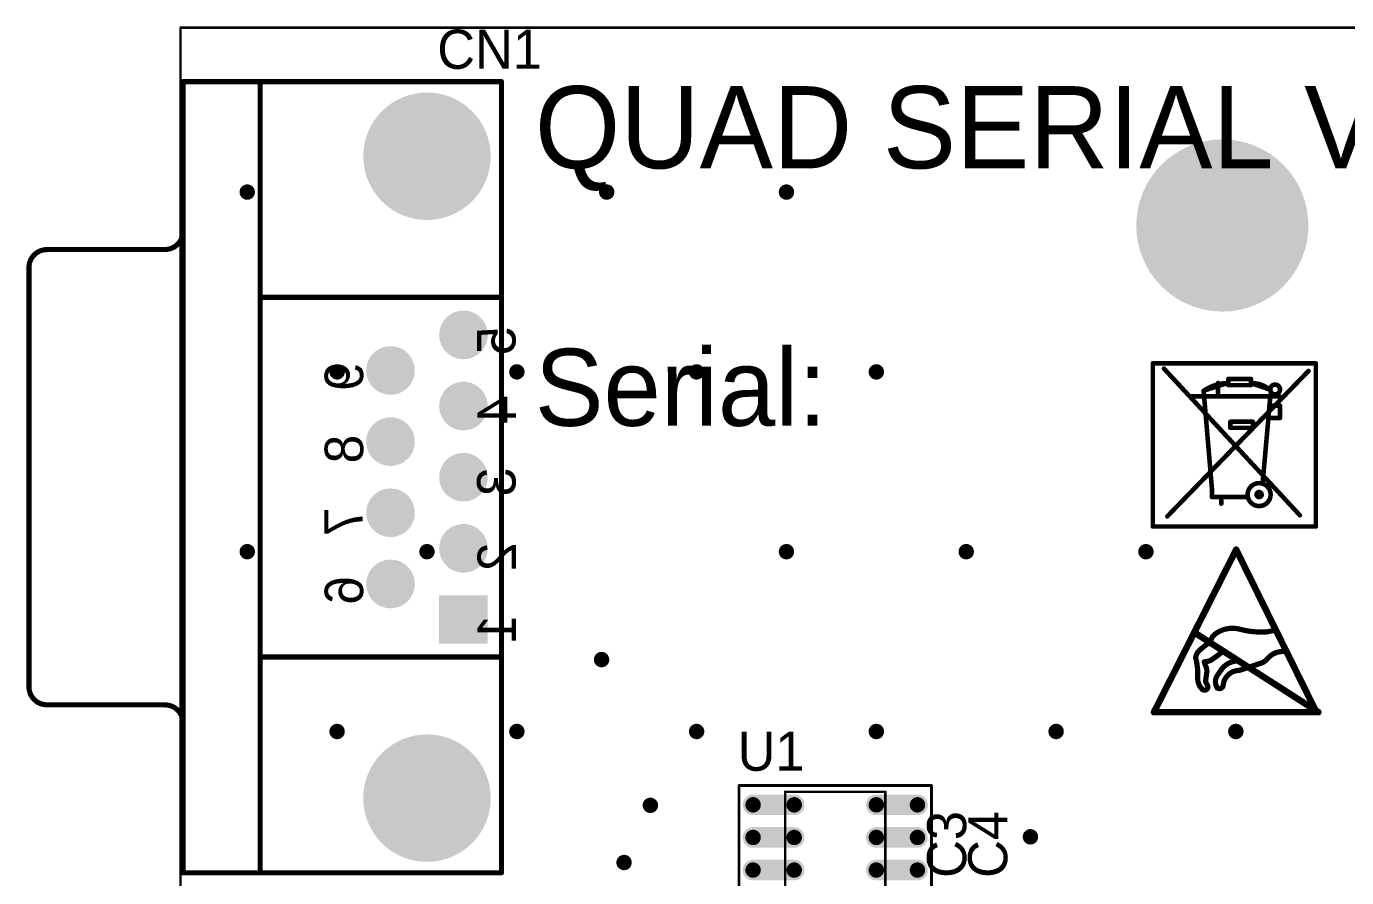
# Model space of a CAD drawing. Header units: millimetres. Extents: x 19 to 153, y 25 to 125.
# Drawn here: x 19.4 to 70.8, y 92.3 to 125.5 of the extents above; entities that cross this region are included whole.
import ezdxf

# ---------------------------------------------------------------- set-up
doc = ezdxf.new("R2010")
doc.units = ezdxf.units.MM
for name, color, linetype in [('BottomOverlay', 54, 'Continuous'), ('BottomSolder', 6, 'Continuous'), ('KeepOutLayer', 6, 'Continuous'), ('Mechanical13', 56, 'Continuous'), ('Mechanical15', 56, 'Continuous'), ('MultiLayer', 9, 'Continuous'), ('PadHoleLayer', 156, 'Continuous'), ('TopOverlay', 2, 'Continuous'), ('TopPaste', 8, 'Continuous'), ('TopSolder', 216, 'Continuous'), ('ViaHoleLayer', 16, 'Continuous')]:
    doc.layers.add(name, color=color, linetype=linetype)

# ---------------------------------------------------------------- blocks, each defined once
blk = doc.blocks.new('F____M3_2')
at = {"layer": 'BottomSolder', "const_width": 3.352}
blk.add_lwpolyline([(-1.676, 0, 1), (1.676, 0, 1)], format="xyb", close=True, dxfattribs=at)
at = {"layer": 'MultiLayer', "const_width": 3.25}
blk.add_lwpolyline([(-1.625, 0, 1), (1.625, 0, 1)], format="xyb", close=True, dxfattribs=at)
at = {"layer": 'PadHoleLayer', "const_width": 1.5}
blk.add_lwpolyline([(-0.75, 0, 1), (0.75, 0, 1)], format="xyb", close=True, dxfattribs=at)
at = {"layer": 'TopSolder', "const_width": 3.352}
blk.add_lwpolyline([(-1.676, 0, 1), (1.676, 0, 1)], format="xyb", close=True, dxfattribs=at)
blk = doc.blocks.new('SOIC_16N_23')
at = {"layer": 'Mechanical13', "const_width": 0.1}
for points in [[(-1.95, 4.95), (-1.95, -4.95)], [(1.95, 4.95), (-1.95, 4.95)], [(1.95, 4.95), (1.95, -4.95)], [(1.95, -4.95), (-1.95, -4.95)]]:
    blk.add_lwpolyline(points, dxfattribs=at)
at = {"layer": 'Mechanical13', "const_width": 0.05}
for points in [[(-1.975, 4.95, 1), (-1.925, 4.95, 1)], [(-1.975, 4.95, 1), (-1.925, 4.95, 1)], [(1.925, 4.95, 1), (1.975, 4.95, 1)], [(1.925, 4.95, 1), (1.975, 4.95, 1)], [(-1.975, -4.95, 1), (-1.925, -4.95, 1)], [(-1.975, -4.95, 1), (-1.925, -4.95, 1)], [(1.925, -4.95, 1), (1.975, -4.95, 1)], [(1.925, -4.95, 1), (1.975, -4.95, 1)]]:
    blk.add_lwpolyline(points, format="xyb", close=True, dxfattribs=at)
at = {"layer": 'Mechanical15', "const_width": 0.1}
for points in [[(-3.75, 5.2), (-3.75, -5.2)], [(3.75, 5.2), (-3.75, 5.2)], [(3.75, 5.2), (3.75, -5.2)], [(0, 0.5), (0, -0.5)], [(0.5, 0), (-0.5, 0)], [(3.75, -5.2), (-3.75, -5.2)]]:
    blk.add_lwpolyline(points, dxfattribs=at)
at = {"layer": 'Mechanical15', "const_width": 0.05}
for points in [[(-3.775, 5.2, 1), (-3.725, 5.2, 1)], [(-3.775, 5.2, 1), (-3.725, 5.2, 1)], [(3.725, 5.2, 1), (3.775, 5.2, 1)], [(3.725, 5.2, 1), (3.775, 5.2, 1)], [(-0.025, 0.5, 1), (0.025, 0.5, 1)], [(-0.525, 0, 1), (-0.475, 0, 1)], [(0.475, 0, 1), (0.525, 0, 1)], [(-0.025, -0.5, 1), (0.025, -0.5, 1)], [(-3.775, -5.2, 1), (-3.725, -5.2, 1)], [(-3.775, -5.2, 1), (-3.725, -5.2, 1)], [(3.725, -5.2, 1), (3.775, -5.2, 1)], [(3.725, -5.2, 1), (3.775, -5.2, 1)]]:
    blk.add_lwpolyline(points, format="xyb", close=True, dxfattribs=at)
at = {"layer": 'TopOverlay', "const_width": 0.1}
for points in [[(-3.204, 5.193), (-3.745, 4.652)], [(3.744, 5.193), (-3.204, 5.193)], [(3.744, 5.193), (3.744, -5.194)], [(-3.745, 4.652), (-3.745, -5.194)], [(3.744, -5.194), (-3.745, -5.194)]]:
    blk.add_lwpolyline(points, dxfattribs=at)
at = {"layer": 'TopOverlay', "const_width": 0.05}
for points in [[(-3.229, 5.193, 1), (-3.179, 5.193, 1)], [(-3.229, 5.193, 1), (-3.179, 5.193, 1)], [(3.719, 5.193, 1), (3.769, 5.193, 1)], [(3.719, 5.193, 1), (3.769, 5.193, 1)], [(-3.77, 4.652, 1), (-3.72, 4.652, 1)], [(-3.77, 4.652, 1), (-3.72, 4.652, 1)], [(-3.77, -5.194, 1), (-3.72, -5.194, 1)], [(-3.77, -5.194, 1), (-3.72, -5.194, 1)], [(3.719, -5.194, 1), (3.769, -5.194, 1)], [(3.719, -5.194, 1), (3.769, -5.194, 1)]]:
    blk.add_lwpolyline(points, format="xyb", close=True, dxfattribs=at)
at = {"layer": 'TopPaste', "const_width": 0.6}
for points in [[(-3.2, 4.445), (-1.6, 4.445)], [(1.6, 4.445), (3.2, 4.445)], [(-3.2, 3.175), (-1.6, 3.175)], [(1.6, 3.175), (3.2, 3.175)], [(-3.2, 1.905), (-1.6, 1.905)], [(1.6, 1.905), (3.2, 1.905)], [(-3.2, 0.635), (-1.6, 0.635)], [(1.6, 0.635), (3.2, 0.635)], [(-3.2, -0.635), (-1.6, -0.635)], [(1.6, -0.635), (3.2, -0.635)], [(-3.2, -1.905), (-1.6, -1.905)], [(1.6, -1.905), (3.2, -1.905)], [(-3.2, -3.175), (-1.6, -3.175)], [(1.6, -3.175), (3.2, -3.175)], [(-3.2, -4.445), (-1.6, -4.445)], [(1.6, -4.445), (3.2, -4.445)]]:
    blk.add_lwpolyline(points, dxfattribs=at)
at = {"layer": 'TopPaste', "const_width": 0.3}
for points in [[(-3.35, 4.445, 1), (-3.05, 4.445, 1)], [(-1.75, 4.445, 1), (-1.45, 4.445, 1)], [(1.45, 4.445, 1), (1.75, 4.445, 1)], [(3.05, 4.445, 1), (3.35, 4.445, 1)], [(-3.35, 3.175, 1), (-3.05, 3.175, 1)], [(-1.75, 3.175, 1), (-1.45, 3.175, 1)], [(1.45, 3.175, 1), (1.75, 3.175, 1)], [(3.05, 3.175, 1), (3.35, 3.175, 1)], [(-3.35, 1.905, 1), (-3.05, 1.905, 1)], [(-1.75, 1.905, 1), (-1.45, 1.905, 1)], [(1.45, 1.905, 1), (1.75, 1.905, 1)], [(3.05, 1.905, 1), (3.35, 1.905, 1)], [(-3.35, 0.635, 1), (-3.05, 0.635, 1)], [(-1.75, 0.635, 1), (-1.45, 0.635, 1)], [(1.45, 0.635, 1), (1.75, 0.635, 1)], [(3.05, 0.635, 1), (3.35, 0.635, 1)], [(-3.35, -0.635, 1), (-3.05, -0.635, 1)], [(-1.75, -0.635, 1), (-1.45, -0.635, 1)], [(1.45, -0.635, 1), (1.75, -0.635, 1)], [(3.05, -0.635, 1), (3.35, -0.635, 1)], [(-3.35, -1.905, 1), (-3.05, -1.905, 1)], [(-1.75, -1.905, 1), (-1.45, -1.905, 1)], [(1.45, -1.905, 1), (1.75, -1.905, 1)], [(3.05, -1.905, 1), (3.35, -1.905, 1)], [(-3.35, -3.175, 1), (-3.05, -3.175, 1)], [(-1.75, -3.175, 1), (-1.45, -3.175, 1)], [(1.45, -3.175, 1), (1.75, -3.175, 1)], [(3.05, -3.175, 1), (3.35, -3.175, 1)], [(-3.35, -4.445, 1), (-3.05, -4.445, 1)], [(-1.75, -4.445, 1), (-1.45, -4.445, 1)], [(1.45, -4.445, 1), (1.75, -4.445, 1)], [(3.05, -4.445, 1), (3.35, -4.445, 1)]]:
    blk.add_lwpolyline(points, format="xyb", close=True, dxfattribs=at)
at = {"layer": 'TopSolder', "const_width": 0.803}
for points in [[(-3.2, 4.445), (-1.6, 4.445)], [(1.6, 4.445), (3.2, 4.445)], [(-3.2, 3.175), (-1.6, 3.175)], [(1.6, 3.175), (3.2, 3.175)], [(-3.2, 1.905), (-1.6, 1.905)], [(1.6, 1.905), (3.2, 1.905)], [(-3.2, 0.635), (-1.6, 0.635)], [(1.6, 0.635), (3.2, 0.635)], [(-3.2, -0.635), (-1.6, -0.635)], [(1.6, -0.635), (3.2, -0.635)], [(-3.2, -1.905), (-1.6, -1.905)], [(1.6, -1.905), (3.2, -1.905)], [(-3.2, -3.175), (-1.6, -3.175)], [(1.6, -3.175), (3.2, -3.175)], [(-3.2, -4.445), (-1.6, -4.445)], [(1.6, -4.445), (3.2, -4.445)]]:
    blk.add_lwpolyline(points, dxfattribs=at)
at = {"layer": 'TopSolder', "const_width": 0.402}
for points in [[(-3.401, 4.445, 1), (-2.999, 4.445, 1)], [(-1.801, 4.445, 1), (-1.399, 4.445, 1)], [(1.399, 4.445, 1), (1.801, 4.445, 1)], [(2.999, 4.445, 1), (3.401, 4.445, 1)], [(-3.401, 3.175, 1), (-2.999, 3.175, 1)], [(-1.801, 3.175, 1), (-1.399, 3.175, 1)], [(1.399, 3.175, 1), (1.801, 3.175, 1)], [(2.999, 3.175, 1), (3.401, 3.175, 1)], [(-3.401, 1.905, 1), (-2.999, 1.905, 1)], [(-1.801, 1.905, 1), (-1.399, 1.905, 1)], [(1.399, 1.905, 1), (1.801, 1.905, 1)], [(2.999, 1.905, 1), (3.401, 1.905, 1)], [(-3.401, 0.635, 1), (-2.999, 0.635, 1)], [(-1.801, 0.635, 1), (-1.399, 0.635, 1)], [(1.399, 0.635, 1), (1.801, 0.635, 1)], [(2.999, 0.635, 1), (3.401, 0.635, 1)], [(-3.401, -0.635, 1), (-2.999, -0.635, 1)], [(-1.801, -0.635, 1), (-1.399, -0.635, 1)], [(1.399, -0.635, 1), (1.801, -0.635, 1)], [(2.999, -0.635, 1), (3.401, -0.635, 1)], [(-3.401, -1.905, 1), (-2.999, -1.905, 1)], [(-1.801, -1.905, 1), (-1.399, -1.905, 1)], [(1.399, -1.905, 1), (1.801, -1.905, 1)], [(2.999, -1.905, 1), (3.401, -1.905, 1)], [(-3.401, -3.175, 1), (-2.999, -3.175, 1)], [(-1.801, -3.175, 1), (-1.399, -3.175, 1)], [(1.399, -3.175, 1), (1.801, -3.175, 1)], [(2.999, -3.175, 1), (3.401, -3.175, 1)], [(-3.401, -4.445, 1), (-2.999, -4.445, 1)], [(-1.801, -4.445, 1), (-1.399, -4.445, 1)], [(1.399, -4.445, 1), (1.801, -4.445, 1)], [(2.999, -4.445, 1), (3.401, -4.445, 1)]]:
    blk.add_lwpolyline(points, format="xyb", close=True, dxfattribs=at)
blk = doc.blocks.new('CONN_DB9_F_H_49')
at = {"layer": 'BottomSolder'}
for points, const_width in [([(-13.736, 0, 1), (-11.254, 0, 1)], 2.482), ([(-4.628, 1.42, 1), (-3.682, 1.42, 1)], 0.947), ([(-1.858, 1.42, 1), (-0.912, 1.42, 1)], 0.947), ([(0.912, 1.42, 1), (1.858, 1.42, 1)], 0.947), ([(3.682, 1.42, 1), (4.628, 1.42, 1)], 0.947), ([(11.254, 0, 1), (13.736, 0, 1)], 2.482), ([(-3.243, -1.42, 1), (-2.297, -1.42, 1)], 0.947), ([(-0.473, -1.42, 1), (0.473, -1.42, 1)], 0.947), ([(2.297, -1.42, 1), (3.243, -1.42, 1)], 0.947), ([(5.067, -1.42, 1), (6.013, -1.42, 1)], 0.947)]:
    blk.add_lwpolyline(points, format="xyb", close=True, dxfattribs=dict(at, const_width=const_width))
blk.add_solid([(-4.593, -2.367), (-4.593, -0.473), (-6.487, -2.367), (-6.487, -0.473)], dxfattribs=at)
at = {"layer": 'Mechanical13', "const_width": 0.1}
for points in [[(-8.866, 14.9, -0.414214), (-8.28, 15.486)], [(8.164, 15.486, -0.414214), (8.852, 14.798)], [(9.607, 9.497, -0.414214), (8.853, 10.251)], [(-8.866, 10.152, -0.414214), (-9.522, 9.496)]]:
    blk.add_lwpolyline(points, format="xyb", dxfattribs=at)
for points in [[(-8.28, 15.486), (8.164, 15.486)], [(-8.866, 14.9), (-8.866, 10.163)], [(8.852, 14.798), (8.852, 10.253)], [(-15.386, 9.496), (15.407, 9.496)], [(-15.386, 9.496), (-15.386, 6.497)], [(15.407, 9.496), (15.407, -2.896)], [(-15.386, 6.497), (-15.386, -2.896)], [(-15.386, 6.497), (15.406, 6.497)], [(-6.997, 6.496), (-6.997, -2.896)], [(7.015, 6.498), (7.015, -2.895)], [(-15.386, -2.896), (15.407, -2.896)]]:
    blk.add_lwpolyline(points, dxfattribs=at)
at = {"layer": 'Mechanical13', "const_width": 0.05}
for points in [[(-8.305, 15.486, 1), (-8.255, 15.486, 1)], [(-8.305, 15.486, 1), (-8.255, 15.486, 1)], [(8.139, 15.486, 1), (8.189, 15.486, 1)], [(8.139, 15.486, 1), (8.189, 15.486, 1)], [(-8.891, 14.9, 1), (-8.841, 14.9, 1)], [(-8.891, 14.9, 1), (-8.841, 14.9, 1)], [(8.827, 14.798, 1), (8.877, 14.798, 1)], [(8.827, 14.798, 1), (8.877, 14.798, 1)], [(8.827, 10.253, 1), (8.877, 10.253, 1)], [(8.828, 10.251, 1), (8.878, 10.251, 1)], [(-8.891, 10.163, 1), (-8.841, 10.163, 1)], [(-8.891, 10.152, 1), (-8.841, 10.152, 1)], [(-15.411, 9.496, 1), (-15.361, 9.496, 1)], [(-15.411, 9.496, 1), (-15.361, 9.496, 1)], [(-9.547, 9.496, 1), (-9.497, 9.496, 1)], [(9.582, 9.497, 1), (9.632, 9.497, 1)], [(15.382, 9.496, 1), (15.432, 9.496, 1)], [(15.382, 9.496, 1), (15.432, 9.496, 1)], [(-15.411, 6.497, 1), (-15.361, 6.497, 1)], [(-15.411, 6.497, 1), (-15.361, 6.497, 1)], [(-15.411, 6.497, 1), (-15.361, 6.497, 1)], [(-7.022, 6.496, 1), (-6.972, 6.496, 1)], [(6.99, 6.498, 1), (7.04, 6.498, 1)], [(15.381, 6.497, 1), (15.431, 6.497, 1)], [(-15.411, -2.896, 1), (-15.361, -2.896, 1)], [(-15.411, -2.896, 1), (-15.361, -2.896, 1)], [(-7.022, -2.896, 1), (-6.972, -2.896, 1)], [(6.99, -2.895, 1), (7.04, -2.895, 1)], [(15.382, -2.896, 1), (15.432, -2.896, 1)], [(15.382, -2.896, 1), (15.432, -2.896, 1)]]:
    blk.add_lwpolyline(points, format="xyb", close=True, dxfattribs=at)
at = {"layer": 'MultiLayer'}
for points, const_width in [([(-13.685, 0, 1), (-11.305, 0, 1)], 2.38), ([(-4.577, 1.42, 1), (-3.733, 1.42, 1)], 0.845), ([(-1.807, 1.42, 1), (-0.963, 1.42, 1)], 0.845), ([(0.963, 1.42, 1), (1.807, 1.42, 1)], 0.845), ([(3.733, 1.42, 1), (4.577, 1.42, 1)], 0.845), ([(11.305, 0, 1), (13.685, 0, 1)], 2.38), ([(-3.192, -1.42, 1), (-2.348, -1.42, 1)], 0.845), ([(-0.422, -1.42, 1), (0.422, -1.42, 1)], 0.845), ([(2.348, -1.42, 1), (3.192, -1.42, 1)], 0.845), ([(5.118, -1.42, 1), (5.962, -1.42, 1)], 0.845)]:
    blk.add_lwpolyline(points, format="xyb", close=True, dxfattribs=dict(at, const_width=const_width))
blk.add_solid([(-4.695, -2.265), (-4.695, -0.575), (-6.385, -2.265), (-6.385, -0.575)], dxfattribs=at)
at = {"layer": 'PadHoleLayer'}
for points, const_width in [([(-13.31, 0, 1), (-11.68, 0, 1)], 1.63), ([(-4.427, 1.42, 1), (-3.883, 1.42, 1)], 0.545), ([(-1.657, 1.42, 1), (-1.113, 1.42, 1)], 0.545), ([(1.113, 1.42, 1), (1.657, 1.42, 1)], 0.545), ([(3.883, 1.42, 1), (4.427, 1.42, 1)], 0.545), ([(11.68, 0, 1), (13.31, 0, 1)], 1.63), ([(-5.812, -1.42, 1), (-5.268, -1.42, 1)], 0.545), ([(-3.042, -1.42, 1), (-2.498, -1.42, 1)], 0.545), ([(-0.272, -1.42, 1), (0.272, -1.42, 1)], 0.545), ([(2.498, -1.42, 1), (3.042, -1.42, 1)], 0.545), ([(5.268, -1.42, 1), (5.812, -1.42, 1)], 0.545)]:
    blk.add_lwpolyline(points, format="xyb", close=True, dxfattribs=dict(at, const_width=const_width))
at = {"layer": 'TopOverlay', "const_width": 0.2}
for points in [[(-8.86, 14.805, -0.414214), (-8.165, 15.5)], [(8.165, 15.5, -0.414214), (8.86, 14.805)], [(-8.865, 10.2, -0.414214), (-9.56, 9.505)], [(9.56, 9.505, -0.414214), (8.865, 10.2)]]:
    blk.add_lwpolyline(points, format="xyb", dxfattribs=at)
for points in [[(-8.165, 15.5), (8.165, 15.5)], [(-8.865, 14.8), (-8.865, 10.2)], [(8.865, 14.8), (8.865, 10.2)], [(-15.4, 9.5), (-15.4, -2.9)], [(-15.4, 9.5), (15.4, 9.5)], [(15.4, 9.5), (15.4, -2.9)], [(-15.4, 6.5), (15.4, 6.5)], [(-7, 6.5), (-7, -2.9)], [(7, 6.5), (7, -2.9)], [(-15.4, -2.9), (15.4, -2.9)]]:
    blk.add_lwpolyline(points, dxfattribs=at)
at = {"layer": 'TopOverlay', "const_width": 0.1}
for points in [[(-8.215, 15.5, 1), (-8.115, 15.5, 1)], [(-8.215, 15.5, 1), (-8.115, 15.5, 1)], [(8.115, 15.5, 1), (8.215, 15.5, 1)], [(8.115, 15.5, 1), (8.215, 15.5, 1)], [(-8.915, 14.8, 1), (-8.815, 14.8, 1)], [(-8.91, 14.805, 1), (-8.81, 14.805, 1)], [(8.81, 14.805, 1), (8.91, 14.805, 1)], [(8.815, 14.8, 1), (8.915, 14.8, 1)], [(-8.915, 10.2, 1), (-8.815, 10.2, 1)], [(-8.915, 10.2, 1), (-8.815, 10.2, 1)], [(8.815, 10.2, 1), (8.915, 10.2, 1)], [(8.815, 10.2, 1), (8.915, 10.2, 1)], [(-15.45, 9.5, 1), (-15.35, 9.5, 1)], [(-15.45, 9.5, 1), (-15.35, 9.5, 1)], [(-9.61, 9.505, 1), (-9.51, 9.505, 1)], [(9.51, 9.505, 1), (9.61, 9.505, 1)], [(15.35, 9.5, 1), (15.45, 9.5, 1)], [(15.35, 9.5, 1), (15.45, 9.5, 1)], [(-15.45, 6.5, 1), (-15.35, 6.5, 1)], [(-7.05, 6.5, 1), (-6.95, 6.5, 1)], [(6.95, 6.5, 1), (7.05, 6.5, 1)], [(15.35, 6.5, 1), (15.45, 6.5, 1)], [(-15.45, -2.9, 1), (-15.35, -2.9, 1)], [(-15.45, -2.9, 1), (-15.35, -2.9, 1)], [(-7.05, -2.9, 1), (-6.95, -2.9, 1)], [(6.95, -2.9, 1), (7.05, -2.9, 1)], [(15.35, -2.9, 1), (15.45, -2.9, 1)], [(15.35, -2.9, 1), (15.45, -2.9, 1)]]:
    blk.add_lwpolyline(points, format="xyb", close=True, dxfattribs=at)
at = {"layer": 'TopSolder'}
for points, const_width in [([(-13.736, 0, 1), (-11.254, 0, 1)], 2.482), ([(-4.628, 1.42, 1), (-3.682, 1.42, 1)], 0.947), ([(-1.858, 1.42, 1), (-0.912, 1.42, 1)], 0.947), ([(0.912, 1.42, 1), (1.858, 1.42, 1)], 0.947), ([(3.682, 1.42, 1), (4.628, 1.42, 1)], 0.947), ([(11.254, 0, 1), (13.736, 0, 1)], 2.482), ([(-3.243, -1.42, 1), (-2.297, -1.42, 1)], 0.947), ([(-0.473, -1.42, 1), (0.473, -1.42, 1)], 0.947), ([(2.297, -1.42, 1), (3.243, -1.42, 1)], 0.947), ([(5.067, -1.42, 1), (6.013, -1.42, 1)], 0.947)]:
    blk.add_lwpolyline(points, format="xyb", close=True, dxfattribs=dict(at, const_width=const_width))
blk.add_solid([(-4.593, -2.367), (-4.593, -0.473), (-6.487, -2.367), (-6.487, -0.473)], dxfattribs=at)
at = {"layer": 'BottomOverlay', "text_generation_flag": 2}
for s, p in [('6', (-3.844, 2.484)), ('7', (-1.178, 2.501)), ('8', (1.653, 2.484)), ('9', (4.484, 2.484)), ('1', (-5.352, -3.467)), ('2', (-2.542, -3.467)), ('3', (0.372, -3.45)), ('4', (3.182, -3.467)), ('5', (5.868, -3.45))]:
    blk.add_text(s, height=1.5, dxfattribs=at).set_placement(p)

msp = doc.modelspace()

# ---------------------------------------------------------------- linework, layer by layer
at = {"layer": 'KeepOutLayer', "const_width": 0.1}
for points in [[(25.4, 125.4), (103.4, 125.4)], [(25.4, 25.4), (25.4, 125.4)]]:
    msp.add_lwpolyline(points, dxfattribs=at)
at = {"layer": 'KeepOutLayer', "const_width": 0.05}
msp.add_lwpolyline([(25.375, 125.4, 1), (25.425, 125.4, 1)], format="xyb", close=True, dxfattribs=at)
msp.add_lwpolyline([(25.375, 125.4, 1), (25.425, 125.4, 1)], format="xyb", close=True, dxfattribs=at)
at = {"layer": 'MultiLayer', "const_width": 0.3}
for points in [[(27.85, 119, 1), (28.15, 119, 1)], [(41.85, 119, 1), (42.15, 119, 1)], [(48.85, 119, 1), (49.15, 119, 1)], [(31.35, 112, 1), (31.65, 112, 1)], [(38.35, 112, 1), (38.65, 112, 1)], [(45.35, 112, 1), (45.65, 112, 1)], [(52.35, 112, 1), (52.65, 112, 1)], [(27.85, 105, 1), (28.15, 105, 1)], [(34.85, 105, 1), (35.15, 105, 1)], [(48.85, 105, 1), (49.15, 105, 1)], [(55.85, 105, 1), (56.15, 105, 1)], [(62.85, 105, 1), (63.15, 105, 1)], [(41.65, 100.8, 1), (41.95, 100.8, 1)], [(31.35, 98, 1), (31.65, 98, 1)], [(38.35, 98, 1), (38.65, 98, 1)], [(45.35, 98, 1), (45.65, 98, 1)], [(52.35, 98, 1), (52.65, 98, 1)], [(59.35, 98, 1), (59.65, 98, 1)], [(66.35, 98, 1), (66.65, 98, 1)], [(43.55, 95.125, 1), (43.85, 95.125, 1)], [(58.35, 93.9, 1), (58.65, 93.9, 1)], [(42.525, 92.9, 1), (42.825, 92.9, 1)]]:
    msp.add_lwpolyline(points, format="xyb", close=True, dxfattribs=at)
at = {"layer": 'TopOverlay'}
for points, const_width in [([(63.267, 105.981), (63.267, 112.331)], 0.178), ([(63.267, 112.331), (69.617, 112.331)], 0.178), ([(63.703, 112.125), (68.994, 106.418)], 0.178), ([(63.83, 106.375), (69.329, 112.036)], 0.178), ([(69.617, 105.981), (69.617, 112.331)], 0.178), ([(65.248, 111.267), (66.185, 111.569)], 0.178), ([(65.807, 111.188), (65.807, 111.569)], 0.178), ([(66.208, 111.726), (67.087, 111.726)], 0.178), ([(66.208, 111.483), (66.208, 111.726)], 0.178), ([(66.208, 111.483), (67.087, 111.483)], 0.178), ([(67.087, 111.483), (67.087, 111.726)], 0.178), ([(67.102, 111.556), (67.793, 111.323)], 0.178), ([(64.737, 111.053), (68.186, 111.053)], 0.178), ([(65.248, 111.239), (65.57, 107.441)], 0.178), ([(67.551, 107.756), (67.849, 111.107)], 0.178), ([(67.849, 111.094), (67.849, 111.107)], 0.178), ([(67.849, 111.061), (68.186, 111.053)], 0.178), ([(67.775, 110.205), (67.805, 110.688)], 0.178), ([(67.805, 110.688), (68.22, 110.688)], 0.178), ([(68.22, 110.205), (68.22, 110.688)], 0.178), ([(66.287, 110.058), (67.165, 110.058)], 0.178), ([(66.287, 109.821), (66.287, 110.058)], 0.178), ([(67.165, 109.821), (67.165, 110.058)], 0.178), ([(67.775, 110.205), (68.22, 110.205)], 0.178), ([(66.287, 109.821), (67.165, 109.821)], 0.178), ([(65.57, 107.126), (65.57, 107.441)], 0.178), ([(65.57, 107.126), (66.922, 107.126)], 0.178), ([(65.934, 106.87), (65.934, 106.997)], 0.178), ([(63.267, 105.981), (69.617, 105.981)], 0.178), ([(63.312, 98.754), (66.513, 105.079)], 0.254), ([(63.312, 98.754), (66.513, 105.079)], 0.254), ([(66.513, 105.079), (69.637, 98.754)], 0.254), ([(66.513, 105.079), (69.637, 98.754)], 0.254), ([(64.887, 101.853), (69.713, 98.754)], 0.254), ([(64.887, 101.853), (69.713, 98.754)], 0.254), ([(65.09, 101.167), (65.243, 101.294)], 0.203), ([(65.09, 101.167), (65.243, 101.294)], 0.203), ([(65.243, 101.294), (65.37, 101.396)], 0.203), ([(65.243, 101.294), (65.37, 101.396)], 0.203), ([(64.938, 100.862), (64.938, 100.888)], 0.203), ([(64.938, 100.862), (64.938, 100.888)], 0.203), ([(64.938, 100.862), (64.963, 100.761)], 0.203), ([(64.938, 100.862), (64.963, 100.761)], 0.203), ([(64.963, 100.761), (64.989, 100.608)], 0.203), ([(64.963, 100.761), (64.989, 100.608)], 0.203), ([(65.268, 100.71), (65.42, 100.735)], 0.203), ([(65.268, 100.71), (65.42, 100.735)], 0.203), ([(66.64, 100.38), (67.554, 100.685)], 0.203), ([(66.64, 100.38), (67.554, 100.685)], 0.203), ([(64.989, 100.608), (65.014, 100.405)], 0.203), ([(64.989, 100.608), (65.014, 100.405)], 0.203), ([(65.014, 100.075), (65.014, 100.405)], 0.203), ([(65.014, 100.075), (65.014, 100.405)], 0.203), ([(65.319, 99.948), (65.37, 100.304)], 0.203), ([(65.319, 99.948), (65.37, 100.304)], 0.203), ([(65.319, 99.948), (65.395, 99.796)], 0.203), ([(65.319, 99.948), (65.395, 99.796)], 0.203), ([(65.751, 99.745), (65.776, 99.694)], 0.203), ([(65.751, 99.745), (65.776, 99.694)], 0.203), ([(63.338, 98.754), (69.637, 98.754)], 0.254), ([(63.338, 98.754), (69.637, 98.754)], 0.254)]:
    msp.add_lwpolyline(points, dxfattribs=dict(at, const_width=const_width))
for points, const_width in [([(63.222, 112.331, 1), (63.311, 112.331, 1)], 0.0889), ([(63.222, 112.331, 1), (63.311, 112.331, 1)], 0.0889), ([(63.659, 112.125, 1), (63.748, 112.125, 1)], 0.0889), ([(69.285, 112.036, 1), (69.374, 112.036, 1)], 0.0889), ([(69.572, 112.331, 1), (69.661, 112.331, 1)], 0.0889), ([(69.572, 112.331, 1), (69.661, 112.331, 1)], 0.0889), ([(65.762, 111.569, 1), (65.851, 111.569, 1)], 0.0889), ([(66.141, 111.569, 1), (66.229, 111.569, 1)], 0.0889), ([(66.141, 111.569, 1), (66.229, 111.569, 1)], 0.0889), ([(66.163, 111.726, 1), (66.252, 111.726, 1)], 0.0889), ([(66.163, 111.726, 1), (66.252, 111.726, 1)], 0.0889), ([(66.163, 111.483, 1), (66.252, 111.483, 1)], 0.0889), ([(66.163, 111.483, 1), (66.252, 111.483, 1)], 0.0889), ([(67.042, 111.726, 1), (67.131, 111.726, 1)], 0.0889), ([(67.042, 111.726, 1), (67.131, 111.726, 1)], 0.0889), ([(67.042, 111.483, 1), (67.131, 111.483, 1)], 0.0889), ([(67.042, 111.483, 1), (67.131, 111.483, 1)], 0.0889), ([(67.057, 111.556, 1), (67.146, 111.556, 1)], 0.0889), ([(67.057, 111.556, 1), (67.146, 111.556, 1)], 0.0889), ([(68.22, 111.315, 1), (67.839, 111.315, 1)], 0.178), ([(64.693, 111.053, 1), (64.782, 111.053, 1)], 0.0889), ([(65.203, 111.267, 1), (65.292, 111.267, 1)], 0.0889), ([(65.203, 111.267, 1), (65.292, 111.267, 1)], 0.0889), ([(65.203, 111.239, 1), (65.292, 111.239, 1)], 0.0889), ([(65.762, 111.188, 1), (65.851, 111.188, 1)], 0.0889), ([(67.748, 111.323, 1), (67.837, 111.323, 1)], 0.0889), ([(67.748, 111.323, 1), (67.837, 111.323, 1)], 0.0889), ([(67.794, 111.315, 1), (67.883, 111.315, 1)], 0.0889), ([(67.804, 111.107, 1), (67.893, 111.107, 1)], 0.0889), ([(67.804, 111.107, 1), (67.893, 111.107, 1)], 0.0889), ([(67.804, 111.094, 1), (67.893, 111.094, 1)], 0.0889), ([(67.804, 111.061, 1), (67.893, 111.061, 1)], 0.0889), ([(68.142, 111.053, 1), (68.231, 111.053, 1)], 0.0889), ([(68.142, 111.053, 1), (68.231, 111.053, 1)], 0.0889), ([(68.175, 111.315, 1), (68.264, 111.315, 1)], 0.0889), ([(67.761, 110.688, 1), (67.85, 110.688, 1)], 0.0889), ([(67.761, 110.688, 1), (67.85, 110.688, 1)], 0.0889), ([(68.175, 110.688, 1), (68.264, 110.688, 1)], 0.0889), ([(68.175, 110.688, 1), (68.264, 110.688, 1)], 0.0889), ([(66.242, 110.058, 1), (66.331, 110.058, 1)], 0.0889), ([(66.242, 110.058, 1), (66.331, 110.058, 1)], 0.0889), ([(67.121, 110.058, 1), (67.21, 110.058, 1)], 0.0889), ([(67.121, 110.058, 1), (67.21, 110.058, 1)], 0.0889), ([(67.731, 110.205, 1), (67.819, 110.205, 1)], 0.0889), ([(67.731, 110.205, 1), (67.819, 110.205, 1)], 0.0889), ([(68.175, 110.205, 1), (68.264, 110.205, 1)], 0.0889), ([(68.175, 110.205, 1), (68.264, 110.205, 1)], 0.0889), ([(66.242, 109.821, 1), (66.331, 109.821, 1)], 0.0889), ([(66.242, 109.821, 1), (66.331, 109.821, 1)], 0.0889), ([(67.121, 109.821, 1), (67.21, 109.821, 1)], 0.0889), ([(67.121, 109.821, 1), (67.21, 109.821, 1)], 0.0889), ([(65.526, 107.441, 1), (65.615, 107.441, 1)], 0.0889), ([(65.526, 107.441, 1), (65.615, 107.441, 1)], 0.0889), ([(67.854, 107.223, 1), (66.96, 107.223, 1)], 0.178), ([(67.507, 107.756, 1), (67.596, 107.756, 1)], 0.0889), ([(65.526, 107.126, 1), (65.615, 107.126, 1)], 0.0889), ([(65.526, 107.126, 1), (65.615, 107.126, 1)], 0.0889), ([(65.889, 106.997, 1), (65.978, 106.997, 1)], 0.0889), ([(65.889, 106.87, 1), (65.978, 106.87, 1)], 0.0889), ([(66.877, 107.126, 1), (66.966, 107.126, 1)], 0.0889), ([(66.915, 107.223, 1), (67.004, 107.223, 1)], 0.0889), ([(67.506, 107.223, 1), (67.308, 107.223, 1)], 0.178), ([(67.263, 107.223, 1), (67.352, 107.223, 1)], 0.0889), ([(67.461, 107.223, 1), (67.55, 107.223, 1)], 0.0889), ([(67.809, 107.223, 1), (67.898, 107.223, 1)], 0.0889), ([(63.786, 106.375, 1), (63.875, 106.375, 1)], 0.0889), ([(68.95, 106.418, 1), (69.039, 106.418, 1)], 0.0889), ([(63.222, 105.981, 1), (63.311, 105.981, 1)], 0.0889), ([(63.222, 105.981, 1), (63.311, 105.981, 1)], 0.0889), ([(69.572, 105.981, 1), (69.661, 105.981, 1)], 0.0889), ([(69.572, 105.981, 1), (69.661, 105.981, 1)], 0.0889), ([(66.449, 105.079, 1), (66.576, 105.079, 1)], 0.127), ([(66.449, 105.079, 1), (66.576, 105.079, 1)], 0.127), ([(66.449, 105.079, 1), (66.576, 105.079, 1)], 0.127), ([(66.449, 105.079, 1), (66.576, 105.079, 1)], 0.127), ([(64.824, 101.853, 1), (64.951, 101.853, 1)], 0.127), ([(64.824, 101.853, 1), (64.951, 101.853, 1)], 0.127), ([(65.624, 101.777, 1), (65.725, 101.777, 1)], 0.102), ([(65.624, 101.777, 1), (65.725, 101.777, 1)], 0.102), ([(65.624, 101.777, 1), (65.725, 101.777, 1)], 0.102), ([(65.624, 101.777, 1), (65.725, 101.777, 1)], 0.102), ([(66.614, 101.98, 1), (66.716, 101.98, 1)], 0.102), ([(66.614, 101.98, 1), (66.716, 101.98, 1)], 0.102), ([(66.614, 101.98, 1), (66.716, 101.98, 1)], 0.102), ([(66.614, 101.98, 1), (66.716, 101.98, 1)], 0.102), ([(67.249, 101.878, 1), (67.351, 101.878, 1)], 0.102), ([(67.249, 101.878, 1), (67.351, 101.878, 1)], 0.102), ([(67.249, 101.878, 1), (67.351, 101.878, 1)], 0.102), ([(67.249, 101.878, 1), (67.351, 101.878, 1)], 0.102), ([(67.63, 101.878, 1), (67.732, 101.878, 1)], 0.102), ([(67.63, 101.878, 1), (67.732, 101.878, 1)], 0.102), ([(67.63, 101.878, 1), (67.732, 101.878, 1)], 0.102), ([(67.63, 101.878, 1), (67.732, 101.878, 1)], 0.102), ([(67.783, 101.904, 1), (67.884, 101.904, 1)], 0.102), ([(67.783, 101.904, 1), (67.884, 101.904, 1)], 0.102), ([(67.783, 101.904, 1), (67.884, 101.904, 1)], 0.102), ([(67.783, 101.904, 1), (67.884, 101.904, 1)], 0.102), ([(67.96, 101.929, 1), (68.062, 101.929, 1)], 0.102), ([(67.96, 101.929, 1), (68.062, 101.929, 1)], 0.102), ([(65.192, 101.294, 1), (65.293, 101.294, 1)], 0.102), ([(65.192, 101.294, 1), (65.293, 101.294, 1)], 0.102), ([(65.192, 101.294, 1), (65.293, 101.294, 1)], 0.102), ([(65.192, 101.294, 1), (65.293, 101.294, 1)], 0.102), ([(65.319, 101.396, 1), (65.42, 101.396, 1)], 0.102), ([(65.319, 101.396, 1), (65.42, 101.396, 1)], 0.102), ([(65.319, 101.396, 1), (65.42, 101.396, 1)], 0.102), ([(65.319, 101.396, 1), (65.42, 101.396, 1)], 0.102), ([(65.497, 101.599, 1), (65.598, 101.599, 1)], 0.102), ([(65.497, 101.599, 1), (65.598, 101.599, 1)], 0.102), ([(65.497, 101.599, 1), (65.598, 101.599, 1)], 0.102), ([(65.497, 101.599, 1), (65.598, 101.599, 1)], 0.102), ([(64.887, 100.888, 1), (64.989, 100.888, 1)], 0.102), ([(64.887, 100.888, 1), (64.989, 100.888, 1)], 0.102), ([(64.887, 100.888, 1), (64.989, 100.888, 1)], 0.102), ([(64.887, 100.888, 1), (64.989, 100.888, 1)], 0.102), ([(64.887, 100.862, 1), (64.989, 100.862, 1)], 0.102), ([(64.887, 100.862, 1), (64.989, 100.862, 1)], 0.102), ([(64.887, 100.862, 1), (64.989, 100.862, 1)], 0.102), ([(64.887, 100.862, 1), (64.989, 100.862, 1)], 0.102), ([(64.912, 100.761, 1), (65.014, 100.761, 1)], 0.102), ([(64.912, 100.761, 1), (65.014, 100.761, 1)], 0.102), ([(64.912, 100.761, 1), (65.014, 100.761, 1)], 0.102), ([(64.912, 100.761, 1), (65.014, 100.761, 1)], 0.102), ([(65.039, 101.167, 1), (65.141, 101.167, 1)], 0.102), ([(65.039, 101.167, 1), (65.141, 101.167, 1)], 0.102), ([(65.039, 101.167, 1), (65.141, 101.167, 1)], 0.102), ([(65.039, 101.167, 1), (65.141, 101.167, 1)], 0.102), ([(65.217, 100.71, 1), (65.319, 100.71, 1)], 0.102), ([(65.217, 100.71, 1), (65.319, 100.71, 1)], 0.102), ([(65.217, 100.71, 1), (65.319, 100.71, 1)], 0.102), ([(65.217, 100.71, 1), (65.319, 100.71, 1)], 0.102), ([(65.37, 100.735, 1), (65.471, 100.735, 1)], 0.102), ([(65.37, 100.735, 1), (65.471, 100.735, 1)], 0.102), ([(65.37, 100.735, 1), (65.471, 100.735, 1)], 0.102), ([(65.37, 100.735, 1), (65.471, 100.735, 1)], 0.102), ([(65.497, 100.786, 1), (65.598, 100.786, 1)], 0.102), ([(65.497, 100.786, 1), (65.598, 100.786, 1)], 0.102), ([(65.497, 100.786, 1), (65.598, 100.786, 1)], 0.102), ([(65.497, 100.786, 1), (65.598, 100.786, 1)], 0.102), ([(65.878, 101.066, 1), (65.979, 101.066, 1)], 0.102), ([(65.878, 101.066, 1), (65.979, 101.066, 1)], 0.102), ([(66.411, 100.735, 1), (66.513, 100.735, 1)], 0.102), ([(66.411, 100.735, 1), (66.513, 100.735, 1)], 0.102), ([(67.503, 100.685, 1), (67.605, 100.685, 1)], 0.102), ([(67.503, 100.685, 1), (67.605, 100.685, 1)], 0.102), ([(67.503, 100.685, 1), (67.605, 100.685, 1)], 0.102), ([(67.503, 100.685, 1), (67.605, 100.685, 1)], 0.102), ([(67.681, 100.837, 1), (67.783, 100.837, 1)], 0.102), ([(67.681, 100.837, 1), (67.783, 100.837, 1)], 0.102), ([(67.681, 100.837, 1), (67.783, 100.837, 1)], 0.102), ([(67.681, 100.837, 1), (67.783, 100.837, 1)], 0.102), ([(68.291, 101.116, 1), (68.392, 101.116, 1)], 0.102), ([(68.291, 101.116, 1), (68.392, 101.116, 1)], 0.102), ([(64.938, 100.608, 1), (65.039, 100.608, 1)], 0.102), ([(64.938, 100.608, 1), (65.039, 100.608, 1)], 0.102), ([(64.938, 100.608, 1), (65.039, 100.608, 1)], 0.102), ([(64.938, 100.608, 1), (65.039, 100.608, 1)], 0.102), ([(64.963, 100.405, 1), (65.065, 100.405, 1)], 0.102), ([(64.963, 100.405, 1), (65.065, 100.405, 1)], 0.102), ([(64.963, 100.405, 1), (65.065, 100.405, 1)], 0.102), ([(64.963, 100.405, 1), (65.065, 100.405, 1)], 0.102), ([(65.293, 100.507, 1), (65.395, 100.507, 1)], 0.102), ([(65.293, 100.507, 1), (65.395, 100.507, 1)], 0.102), ([(65.294, 100.507, 1), (65.395, 100.507, 1)], 0.102), ([(65.294, 100.507, 1), (65.395, 100.507, 1)], 0.102), ([(65.319, 100.304, 1), (65.42, 100.304, 1)], 0.102), ([(65.319, 100.304, 1), (65.42, 100.304, 1)], 0.102), ([(65.319, 100.304, 1), (65.421, 100.304, 1)], 0.102), ([(65.319, 100.304, 1), (65.421, 100.304, 1)], 0.102), ([(65.725, 100.177, 1), (65.827, 100.177, 1)], 0.102), ([(65.725, 100.177, 1), (65.827, 100.177, 1)], 0.102), ([(65.725, 100.177, 1), (65.827, 100.177, 1)], 0.102), ([(65.725, 100.177, 1), (65.827, 100.177, 1)], 0.102), ([(65.903, 100.431, 1), (66.005, 100.431, 1)], 0.102), ([(65.903, 100.431, 1), (66.005, 100.431, 1)], 0.102), ([(65.903, 100.431, 1), (66.005, 100.431, 1)], 0.102), ([(65.903, 100.431, 1), (66.005, 100.431, 1)], 0.102), ([(66.589, 100.38, 1), (66.69, 100.38, 1)], 0.102), ([(66.589, 100.38, 1), (66.69, 100.38, 1)], 0.102), ([(66.589, 100.38, 1), (66.69, 100.38, 1)], 0.102), ([(66.589, 100.38, 1), (66.69, 100.38, 1)], 0.102), ([(64.963, 100.075, 1), (65.065, 100.075, 1)], 0.102), ([(64.963, 100.075, 1), (65.065, 100.075, 1)], 0.102), ([(64.963, 100.075, 1), (65.065, 100.075, 1)], 0.102), ([(64.963, 100.075, 1), (65.065, 100.075, 1)], 0.102), ([(65.141, 99.643, 1), (65.243, 99.643, 1)], 0.102), ([(65.141, 99.643, 1), (65.243, 99.643, 1)], 0.102), ([(65.141, 99.643, 1), (65.243, 99.643, 1)], 0.102), ([(65.141, 99.643, 1), (65.243, 99.643, 1)], 0.102), ([(65.268, 99.948, 1), (65.37, 99.948, 1)], 0.102), ([(65.268, 99.948, 1), (65.37, 99.948, 1)], 0.102), ([(65.268, 99.948, 1), (65.37, 99.948, 1)], 0.102), ([(65.268, 99.948, 1), (65.37, 99.948, 1)], 0.102), ([(65.344, 99.796, 1), (65.446, 99.796, 1)], 0.102), ([(65.344, 99.796, 1), (65.446, 99.796, 1)], 0.102), ([(65.344, 99.796, 1), (65.446, 99.796, 1)], 0.102), ([(65.344, 99.796, 1), (65.446, 99.796, 1)], 0.102), ([(65.7, 99.745, 1), (65.801, 99.745, 1)], 0.102), ([(65.7, 99.745, 1), (65.801, 99.745, 1)], 0.102), ([(65.7, 99.745, 1), (65.801, 99.745, 1)], 0.102), ([(65.7, 99.745, 1), (65.801, 99.745, 1)], 0.102), ([(65.725, 99.694, 1), (65.827, 99.694, 1)], 0.102), ([(65.725, 99.694, 1), (65.827, 99.694, 1)], 0.102), ([(65.725, 99.694, 1), (65.827, 99.694, 1)], 0.102), ([(65.725, 99.694, 1), (65.827, 99.694, 1)], 0.102), ([(65.954, 99.77, 1), (66.056, 99.77, 1)], 0.102), ([(65.954, 99.77, 1), (66.055, 99.77, 1)], 0.102), ([(65.954, 99.77, 1), (66.056, 99.77, 1)], 0.102), ([(65.954, 99.77, 1), (66.055, 99.77, 1)], 0.102), ([(63.249, 98.754, 1), (63.376, 98.754, 1)], 0.127), ([(63.249, 98.754, 1), (63.376, 98.754, 1)], 0.127), ([(63.274, 98.754, 1), (63.401, 98.754, 1)], 0.127), ([(63.274, 98.754, 1), (63.401, 98.754, 1)], 0.127), ([(69.573, 98.754, 1), (69.7, 98.754, 1)], 0.127), ([(69.573, 98.754, 1), (69.7, 98.754, 1)], 0.127), ([(69.573, 98.754, 1), (69.7, 98.754, 1)], 0.127), ([(69.573, 98.754, 1), (69.7, 98.754, 1)], 0.127), ([(69.65, 98.754, 1), (69.777, 98.754, 1)], 0.127), ([(69.65, 98.754, 1), (69.777, 98.754, 1)], 0.127)]:
    msp.add_lwpolyline(points, format="xyb", close=True, dxfattribs=dict(at, const_width=const_width))
for points, const_width in [([(65.248, 111.267, -0.143989), (66.185, 111.569)], 0.178), ([(67.102, 111.556, -0.195735), (67.793, 111.323)], 0.178), ([(65.547, 101.599, -0.138726), (65.674, 101.777)], 0.203), ([(65.547, 101.599, -0.138726), (65.674, 101.777)], 0.203), ([(65.675, 101.777, -0.241033), (66.665, 101.98)], 0.203), ([(65.675, 101.777, -0.241033), (66.665, 101.98)], 0.203), ([(67.3, 101.878, -0.056034), (66.665, 101.98)], 0.203), ([(67.3, 101.878, -0.056034), (66.665, 101.98)], 0.203), ([(67.681, 101.878, -0.023336), (67.3, 101.878)], 0.203), ([(67.681, 101.878, -0.023336), (67.3, 101.878)], 0.203), ([(67.833, 101.904, -0.059337), (67.681, 101.878)], 0.203), ([(67.833, 101.904, -0.059337), (67.681, 101.878)], 0.203), ([(67.833, 101.904, -0.071068), (68.011, 101.929)], 0.203), ([(67.833, 101.904, -0.071068), (68.011, 101.929)], 0.203), ([(65.547, 101.599, -0.191162), (65.37, 101.396)], 0.203), ([(65.547, 101.599, -0.191162), (65.37, 101.396)], 0.203), ([(64.938, 100.888, -0.19066), (65.09, 101.167)], 0.203), ([(64.938, 100.888, -0.19066), (65.09, 101.167)], 0.203), ([(65.344, 100.507, -0.014542), (65.268, 100.71)], 0.203), ([(65.344, 100.507, -0.014542), (65.268, 100.71)], 0.203), ([(65.547, 100.786, -0.10817), (65.42, 100.735)], 0.203), ([(65.547, 100.786, -0.10817), (65.42, 100.735)], 0.203), ([(65.928, 101.066, -0.01687), (65.547, 100.786)], 0.203), ([(65.928, 101.066, -0.01687), (65.547, 100.786)], 0.203), ([(65.954, 100.431, -0.197574), (66.462, 100.735)], 0.203), ([(65.954, 100.431, -0.197574), (66.462, 100.735)], 0.203), ([(67.732, 100.837, -0.075293), (67.554, 100.685)], 0.203), ([(67.732, 100.837, -0.075293), (67.554, 100.685)], 0.203), ([(67.732, 100.837, -0.218262), (68.341, 101.116)], 0.203), ([(67.732, 100.837, -0.218262), (68.341, 101.116)], 0.203), ([(65.344, 100.507, -0.134415), (65.37, 100.304)], 0.203), ([(65.344, 100.507, -0.134415), (65.37, 100.304)], 0.203), ([(65.751, 99.745, -0.266732), (65.776, 100.177)], 0.203), ([(65.751, 99.745, -0.266732), (65.776, 100.177)], 0.203), ([(65.776, 100.177, -0.014606), (65.954, 100.431)], 0.203), ([(65.776, 100.177, -0.014606), (65.954, 100.431)], 0.203), ([(66.005, 99.77, -0.40232), (66.64, 100.38)], 0.203), ([(66.005, 99.77, -0.40232), (66.64, 100.38)], 0.203), ([(65.192, 99.643, -0.197847), (65.014, 100.075)], 0.203), ([(65.192, 99.643, -0.197847), (65.014, 100.075)], 0.203), ([(65.395, 99.796, -0.846682), (65.192, 99.643)], 0.203), ([(65.395, 99.796, -0.846682), (65.192, 99.643)], 0.203), ([(66.005, 99.77, -0.474926), (65.776, 99.694)], 0.203), ([(66.005, 99.77, -0.474926), (65.776, 99.694)], 0.203)]:
    msp.add_lwpolyline(points, format="xyb", dxfattribs=dict(at, const_width=const_width))
at = {"layer": 'ViaHoleLayer', "const_width": 0.2}
for points in [[(27.9, 119, 1), (28.1, 119, 1)], [(41.9, 119, 1), (42.1, 119, 1)], [(48.9, 119, 1), (49.1, 119, 1)], [(31.4, 112, 1), (31.6, 112, 1)], [(38.4, 112, 1), (38.6, 112, 1)], [(45.4, 112, 1), (45.6, 112, 1)], [(52.4, 112, 1), (52.6, 112, 1)], [(27.9, 105, 1), (28.1, 105, 1)], [(34.9, 105, 1), (35.1, 105, 1)], [(48.9, 105, 1), (49.1, 105, 1)], [(55.9, 105, 1), (56.1, 105, 1)], [(62.9, 105, 1), (63.1, 105, 1)], [(41.7, 100.8, 1), (41.9, 100.8, 1)], [(31.4, 98, 1), (31.6, 98, 1)], [(38.4, 98, 1), (38.6, 98, 1)], [(45.4, 98, 1), (45.6, 98, 1)], [(52.4, 98, 1), (52.6, 98, 1)], [(59.4, 98, 1), (59.6, 98, 1)], [(66.4, 98, 1), (66.6, 98, 1)], [(43.6, 95.125, 1), (43.8, 95.125, 1)], [(58.4, 93.9, 1), (58.6, 93.9, 1)], [(42.575, 92.9, 1), (42.775, 92.9, 1)]]:
    msp.add_lwpolyline(points, format="xyb", close=True, dxfattribs=at)

# ---------------------------------------------------------------- block references
for name, p, rotation in [('CONN_DB9_F_H_49', (35, 107.9), 90), ('SOIC_16N_23', (50.9, 90.7), 180)]:
    msp.add_blockref(name, p, dxfattribs=dict(rotation=rotation))
msp.add_blockref('F____M3_2', (65.975, 117.7))

# ---------------------------------------------------------------- texts
at = {"layer": 'TopOverlay'}
for s, p in [('CN1', (35.4, 123.8)), ('U1', (47.098, 96.473))]:
    msp.add_text(s, height=1.524, dxfattribs=at).set_placement(p)
for s, height, rotation, p in [('QUAD SERIAL V1.0', 3.2, 360, (39.2, 119.925)), ('Serial:', 3, 360, (39.2, 109.9)), ('C3', 1.524, 90, (56, 92.3)), ('C4', 1.524, 90, (57.6, 92.3))]:
    msp.add_text(s, height=height, rotation=rotation, dxfattribs=at).set_placement(p)

doc.saveas('drawing.dxf')
